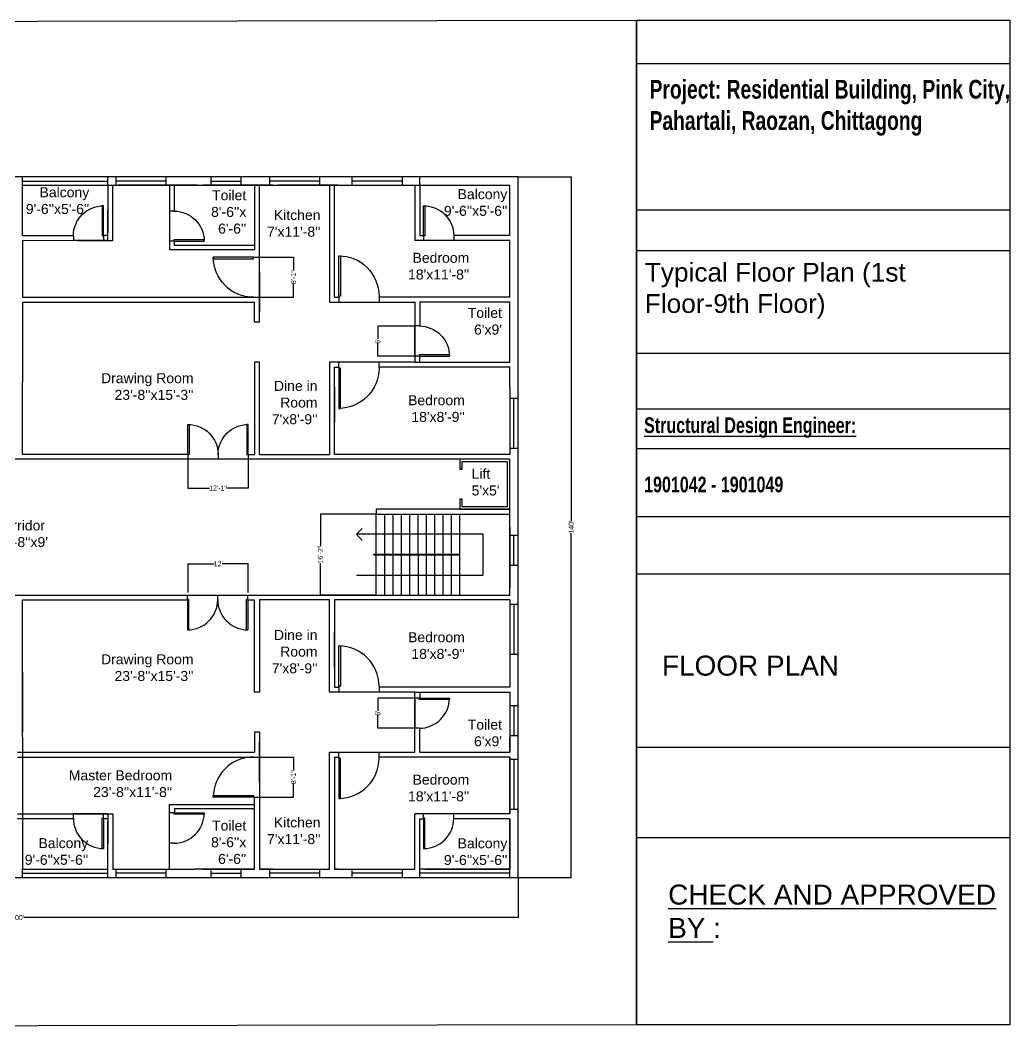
# Model space of a CAD drawing. Header units: inches. Extents: x 2674 to 28325, y -8016 to 21827.
# Drawn here: x 10654 to 13027, y 13819 to 16233 of the extents above; entities that cross this region are included whole.
import ezdxf

# ---------------------------------------------------------------- set-up
doc = ezdxf.new("R2010")
doc.units = ezdxf.units.IN
doc.header["$MEASUREMENT"] = 0
doc.styles.get("Standard").update_dxf_attribs({"font": 'arial.ttf', "height": 12})
doc.dimstyles.get("Standard").update_dxf_attribs({"dimtxt": 12, "dimasz": 0.18, "dimexe": 0.18, "dimexo": 0.0625, "dimgap": 0.09, "dimtad": 0, "dimtoh": 1, "dimdec": 0, "dimzin": 0, "dimdsep": 46, "dimlunit": 3, "dimtxsty": 'Standard', "dimcen": 0.09, "dimadec": 0, "dimazin": 0, "dimtfac": 1, "dimtdec": 0, "dimtofl": 0, "dimtmove": 0, "dimatfit": 3, "dimfxl": 1, "dimtolj": 1, "dimtzin": 0, "dimarcsym": 0})

# ---------------------------------------------------------------- blocks, each defined once
blk = doc.blocks.new('*D269')
at = {"color": 0, "lineweight": -2, "transparency": 16777216}
for p, q in [((11056, 15180.1), (11056, 15110.7)), ((11200.9, 15180.1), (11200.9, 15110.7)), ((11056.2, 15110.9), (11108.3, 15110.9)), ((11200.7, 15110.9), (11148.6, 15110.9))]:
    blk.add_line(p, q, dxfattribs=at)
at = {"color": 0, "transparency": 16777216}
for points in [[(11056.2, 15110.9), (11056.2, 15110.9), (11056, 15110.9)], [(11200.7, 15110.9), (11200.7, 15110.9), (11200.9, 15110.9)]]:
    blk.add_solid(points, dxfattribs=at)
at = {"layer": 'Defpoints', "color": 0, "transparency": 16777216}
for p in [(11056, 15180.1), (11200.9, 15180.1), (11056, 15110.9)]:
    blk.add_point(p, dxfattribs=at)
at = {"color": 0, "transparency": 16777216, "insert": (11128.4, 15110.9), "char_height": 12, "attachment_point": 5}
blk.add_mtext('\\A1;12\'-1"', dxfattribs=at)
blk = doc.blocks.new('*D271')
at = {"color": 0, "lineweight": -2, "transparency": 16777216}
for p, q in [((11056.9, 14860.2), (11056.9, 14929.6)), ((11057.1, 14929.4), (11119.2, 14929.4)), ((11200.7, 14929.4), (11138.6, 14929.4)), ((11200.9, 14860.2), (11200.9, 14929.6))]:
    blk.add_line(p, q, dxfattribs=at)
at = {"color": 0, "transparency": 16777216}
for points in [[(11057.1, 14929.4), (11057.1, 14929.4), (11056.9, 14929.4)], [(11200.7, 14929.4), (11200.7, 14929.4), (11200.9, 14929.4)]]:
    blk.add_solid(points, dxfattribs=at)
at = {"layer": 'Defpoints', "color": 0, "transparency": 16777216}
for p in [(11056.9, 14929.4), (11056.9, 14860.1), (11200.9, 14860.1)]:
    blk.add_point(p, dxfattribs=at)
at = {"color": 0, "transparency": 16777216, "insert": (11128.9, 14929.4), "char_height": 12, "attachment_point": 5}
blk.add_mtext("\\A1;12'", dxfattribs=at)
blk = doc.blocks.new('*U4')
for p, q in [((0, 0), (0, -6)), ((-40, 0), (-40, -6))]:
    blk.add_line(p, q)
blk.add_lwpolyline([(0, 0), (0, 40), (-1.75, 40), (-1.75, 0)], close=True)
blk.add_arc((0, 0), 40, 90, 180)
blk = doc.blocks.new('*U6')
for p, q in [((0, 0), (0, -6)), ((40, 0), (40, -6))]:
    blk.add_line(p, q)
blk.add_lwpolyline([(0, 0), (0, 40), (1.75, 40), (1.75, 0)], close=True)
blk.add_arc((0, 0), 40, 0, 90)
blk = doc.blocks.new('*U7')
for p, q in [((0, 0), (0, -6)), ((40, 0), (40, -6))]:
    blk.add_line(p, q)
blk.add_lwpolyline([(0, 0), (0, 40), (1.75, 40), (1.75, 0)], close=True)
blk.add_arc((0, 0), 40, 0, 90)
blk = doc.blocks.new('*U2')
for p, q in [((0, 0), (0, -6)), ((40, 0), (40, -6))]:
    blk.add_line(p, q)
blk.add_lwpolyline([(0, 0), (0, 40), (1.75, 40), (1.75, 0)], close=True)
blk.add_arc((0, 0), 40, 0, 90)
blk = doc.blocks.new('*U3')
for p, q in [((0, 0), (0, 6)), ((40, 0), (40, 6))]:
    blk.add_line(p, q)
blk.add_lwpolyline([(0, 0), (0, -40), (1.75, -40), (1.75, 0)], close=True)
blk.add_arc((0, 0), 40, 270, 0)
blk = doc.blocks.new('*U5')
for p, q in [((-40, 0), (-40, 6)), ((0, 0), (0, 6))]:
    blk.add_line(p, q)
blk.add_lwpolyline([(0, 0), (0, -40), (-1.75, -40), (-1.75, 0)], close=True)
blk.add_arc((0, 0), 40, 180, 270)
blk = doc.blocks.new('*U8')
for p, q in [((0, 0), (0, -6)), ((-40, 0), (-40, -6))]:
    blk.add_line(p, q)
blk.add_lwpolyline([(0, 0), (0, 40), (-1.75, 40), (-1.75, 0)], close=True)
blk.add_arc((0, 0), 40, 90, 180)
blk = doc.blocks.new('*D276')
at = {"color": 0, "lineweight": -2, "transparency": 16777216}
for p, q in [((11228, 15665), (11309.6, 15665)), ((11309.4, 15664.8), (11309.4, 15632.8)), ((11309.4, 15568.6), (11309.4, 15600.7)), ((11228, 15568.4), (11309.6, 15568.4))]:
    blk.add_line(p, q, dxfattribs=at)
at = {"color": 0, "transparency": 16777216}
for points in [[(11309.4, 15664.8), (11309.5, 15664.8), (11309.4, 15665)], [(11309.4, 15568.6), (11309.5, 15568.6), (11309.4, 15568.4)]]:
    blk.add_solid(points, dxfattribs=at)
at = {"layer": 'Defpoints', "color": 0, "transparency": 16777216}
for p in [(11227.9, 15665), (11309.4, 15665), (11227.9, 15568.4)]:
    blk.add_point(p, dxfattribs=at)
at = {"color": 0, "transparency": 16777216, "insert": (11309.4, 15616.7), "char_height": 12, "attachment_point": 5, "rotation": 90}
blk.add_mtext('\\A1;8\'-1"', dxfattribs=at)
blk = doc.blocks.new('*D277')
at = {"color": 0, "lineweight": -2, "transparency": 16777216}
for p, q in [((11599.9, 15499.5), (11511.3, 15499.5)), ((11511.5, 15499.4), (11511.5, 15469)), ((11511.5, 15427.3), (11511.5, 15457.7)), ((11599.9, 15427.1), (11511.3, 15427.1))]:
    blk.add_line(p, q, dxfattribs=at)
at = {"color": 0, "transparency": 16777216}
for points in [[(11511.4, 15499.4), (11511.5, 15499.4), (11511.5, 15499.5)], [(11511.4, 15427.3), (11511.5, 15427.3), (11511.5, 15427.1)]]:
    blk.add_solid(points, dxfattribs=at)
at = {"layer": 'Defpoints', "color": 0, "transparency": 16777216}
for p in [(11511.5, 15499.5), (11599.9, 15499.5), (11599.9, 15427.1)]:
    blk.add_point(p, dxfattribs=at)
at = {"color": 0, "transparency": 16777216, "insert": (11511.5, 15463.3), "char_height": 12, "attachment_point": 5, "rotation": 90}
blk.add_mtext("\\A1;6'", dxfattribs=at)
blk = doc.blocks.new('*D280')
at = {"color": 0, "lineweight": -2, "transparency": 16777216}
for p, q in [((11228, 14465.8), (11309.6, 14465.8)), ((11309.4, 14465.6), (11309.4, 14433.6)), ((11309.4, 14369.4), (11309.4, 14401.5)), ((11228, 14369.2), (11309.6, 14369.2))]:
    blk.add_line(p, q, dxfattribs=at)
at = {"color": 0, "transparency": 16777216}
for points in [[(11309.4, 14465.6), (11309.5, 14465.6), (11309.4, 14465.8)], [(11309.4, 14369.4), (11309.5, 14369.4), (11309.4, 14369.2)]]:
    blk.add_solid(points, dxfattribs=at)
at = {"layer": 'Defpoints', "color": 0, "transparency": 16777216}
for p in [(11227.9, 14465.8), (11227.9, 14369.2), (11309.4, 14369.2)]:
    blk.add_point(p, dxfattribs=at)
at = {"color": 0, "transparency": 16777216, "insert": (11309.4, 14417.5), "char_height": 12, "attachment_point": 5, "rotation": 90}
blk.add_mtext('\\A1;8\'-1"', dxfattribs=at)
blk = doc.blocks.new('*D281')
at = {"color": 0, "lineweight": -2, "transparency": 16777216}
for p, q in [((11599.9, 14607.1), (11511.3, 14607.1)), ((11511.5, 14606.9), (11511.5, 14576.5)), ((11511.5, 14534.9), (11511.5, 14565.3)), ((11599.9, 14534.7), (11511.3, 14534.7))]:
    blk.add_line(p, q, dxfattribs=at)
at = {"color": 0, "transparency": 16777216}
for points in [[(11511.4, 14606.9), (11511.5, 14606.9), (11511.5, 14607.1)], [(11511.4, 14534.9), (11511.5, 14534.9), (11511.5, 14534.7)]]:
    blk.add_solid(points, dxfattribs=at)
at = {"layer": 'Defpoints', "color": 0, "transparency": 16777216}
for p in [(11599.9, 14607.1), (11511.5, 14534.7), (11599.9, 14534.7)]:
    blk.add_point(p, dxfattribs=at)
at = {"color": 0, "transparency": 16777216, "insert": (11511.5, 14570.9), "char_height": 12, "attachment_point": 5, "rotation": 90}
blk.add_mtext("\\A1;6'", dxfattribs=at)
blk = doc.blocks.new('*D283')
at = {"color": 0, "lineweight": -2, "transparency": 16777216}
for p, q in [((11507.9, 15048.1), (11373.5, 15048.1)), ((11373.7, 15048), (11373.7, 14971.3)), ((11373.7, 14854.3), (11373.7, 14931)), ((11507.9, 14854.1), (11373.5, 14854.1))]:
    blk.add_line(p, q, dxfattribs=at)
at = {"color": 0, "transparency": 16777216}
for points in [[(11373.7, 15048), (11373.7, 15048), (11373.7, 15048.1)], [(11373.7, 14854.3), (11373.7, 14854.3), (11373.7, 14854.1)]]:
    blk.add_solid(points, dxfattribs=at)
at = {"layer": 'Defpoints', "color": 0, "transparency": 16777216}
for p in [(11373.7, 15048.1), (11507.9, 15048.1), (11507.9, 14854.1)]:
    blk.add_point(p, dxfattribs=at)
at = {"color": 0, "transparency": 16777216, "insert": (11373.7, 14951.1), "char_height": 12, "attachment_point": 5, "rotation": 90}
blk.add_mtext('\\A1;16\'-2"', dxfattribs=at)
blk = doc.blocks.new('*D284')
at = {"color": 0, "lineweight": -2, "transparency": 16777216}
for p, q in [((9447.9, 14177.1), (9447.9, 14080.4)), ((11847.9, 14177.1), (11847.9, 14080.4)), ((9448.1, 14080.6), (10632.9, 14080.6)), ((11847.8, 14080.6), (10663, 14080.6))]:
    blk.add_line(p, q, dxfattribs=at)
at = {"color": 0, "transparency": 16777216}
for points in [[(9448.1, 14080.6), (9448.1, 14080.6), (9447.9, 14080.6)], [(11847.8, 14080.6), (11847.8, 14080.6), (11847.9, 14080.6)]]:
    blk.add_solid(points, dxfattribs=at)
at = {"layer": 'Defpoints', "color": 0, "transparency": 16777216}
for p in [(9447.9, 14177.1), (11847.9, 14177.1), (11847.9, 14080.6)]:
    blk.add_point(p, dxfattribs=at)
at = {"color": 0, "transparency": 16777216, "insert": (10647.9, 14080.6), "char_height": 12, "attachment_point": 5}
blk.add_mtext("\\A1;200'", dxfattribs=at)
blk = doc.blocks.new('*D285')
at = {"color": 0, "lineweight": -2, "transparency": 16777216}
for p, q in [((11848, 15857.1), (11975.5, 15857.1)), ((11975.3, 15856.9), (11975.3, 15031.5)), ((11975.3, 14177.3), (11975.3, 15002.7)), ((11848, 14177.1), (11975.5, 14177.1))]:
    blk.add_line(p, q, dxfattribs=at)
at = {"color": 0, "transparency": 16777216}
for points in [[(11975.3, 15856.9), (11975.4, 15856.9), (11975.3, 15857.1)], [(11975.3, 14177.3), (11975.4, 14177.3), (11975.3, 14177.1)]]:
    blk.add_solid(points, dxfattribs=at)
at = {"layer": 'Defpoints', "color": 0, "transparency": 16777216}
for p in [(11847.9, 15857.1), (11975.3, 15857.1), (11847.9, 14177.1)]:
    blk.add_point(p, dxfattribs=at)
at = {"color": 0, "transparency": 16777216, "insert": (11975.3, 15017.1), "char_height": 12, "attachment_point": 5, "rotation": 90}
blk.add_mtext("\\A1;140'", dxfattribs=at)

msp = doc.modelspace()

# ---------------------------------------------------------------- linework, layer by layer
for p, q in [((12132.01, 16129.31), (13026.88, 16129.31)), ((11847.93, 15857.11), (9447.93, 15857.11)), ((10659.93, 15837.11), (10659.93, 15857.11)), ((10659.93, 15847.11), (10863.93, 15847.11)), ((10863.93, 15837.11), (10863.93, 15857.11)), ((10884.15, 15837.11), (10884.15, 15857.11)), ((11004.15, 15847.11), (10884.15, 15847.11)), ((11004.15, 15837.11), (11004.15, 15857.11)), ((11112.19, 15837.11), (11112.19, 15857.11)), ((11112.19, 15847.11), (11184.19, 15847.11)), ((11184.19, 15837.11), (11184.19, 15857.11)), ((11252.32, 15837.11), (11252.32, 15857.11)), ((11372.32, 15847.11), (11252.32, 15847.11)), ((11372.32, 15837.11), (11372.32, 15857.11)), ((11450.35, 15837.11), (11450.35, 15857.11)), ((11570.35, 15847.11), (11450.35, 15847.11)), ((11570.35, 15837.11), (11570.35, 15857.11)), ((11611.93, 15837.11), (11611.93, 15857.11)), ((11847.93, 14177.11), (11847.93, 15857.11)), ((10659.93, 15716.64), (10659.93, 15837.11)), ((10659.93, 15837.11), (11827.93, 15837.11)), ((10863.93, 15837.11), (10863.93, 15723.39)), ((10875.93, 15704.64), (10875.93, 15837.11)), ((11079.93, 15837.11), (10887.93, 15837.11)), ((11011.93, 15837.11), (11012.1, 15682.64)), ((11024.1, 15775.06), (11024.1, 15837.11)), ((11259.93, 15837.11), (11091.93, 15837.11)), ((11215.93, 15837.11), (11215.93, 15682.64)), ((11227.93, 15508.64), (11227.93, 15837.11)), ((11415.93, 15837.11), (11271.93, 15837.11)), ((11395.93, 15837.11), (11395.93, 15556.64)), ((11407.93, 15568.44), (11407.93, 15837.11)), ((11427.93, 15837.11), (11611.93, 15837.11)), ((11599.93, 15837.11), (11599.93, 15704.64)), ((11611.93, 15837.11), (11611.93, 15716.64)), ((11827.93, 15716.64), (11827.93, 15837.11)), ((10863.93, 15704.64), (10863.93, 15776.64)), ((12132.01, 15777.82), (13026.88, 15777.82)), ((10659.93, 15716.64), (10781.51, 15716.64)), ((10659.93, 15705.07), (10659.93, 15568.44)), ((10659.93, 15705.07), (10863.93, 15704.64)), ((10659.93, 15704.64), (10659.93, 15568.44)), ((10853.93, 15704.64), (10781.93, 15704.64)), ((10791.93, 15704.64), (10863.93, 15704.64)), ((10864.36, 15704.64), (10792.36, 15704.64)), ((10863.93, 15716.64), (10853.93, 15716.64)), ((10863.93, 15704.64), (10875.93, 15704.64)), ((11024.1, 15692.64), (11024.1, 15702.64)), ((11827.93, 15704.6), (11599.93, 15704.6)), ((11682.92, 15704.6), (11610.92, 15704.6)), ((11611.93, 15716.64), (11621.26, 15716.64)), ((11693.69, 15704.6), (11621.69, 15704.6)), ((11827.93, 15716.64), (11693.68, 15716.64)), ((11827.93, 15568.64), (11827.93, 15704.6)), ((11012.1, 15682.64), (11215.93, 15682.64)), ((11215.93, 15692.64), (11024.1, 15692.64)), ((12132.01, 15680.73), (13026.88, 15680.73)), ((11227.93, 15628.44), (11227.93, 15532.44)), ((10659.93, 15568.44), (11213.45, 15568.44)), ((10659.93, 15556.64), (10659.93, 15521.11)), ((10659.93, 15556.64), (10659.93, 15521.11)), ((10659.93, 15556.64), (11215.93, 15556.64)), ((11215.93, 15508.64), (11215.93, 15556.64)), ((11395.93, 15556.64), (11599.93, 15556.64)), ((11407.93, 15568.44), (11417.93, 15568.44)), ((11827.93, 15568.64), (11514.51, 15568.64)), ((11599.93, 15557.11), (11599.93, 15413.11)), ((11611.93, 15557.11), (11611.93, 15499.53)), ((11611.93, 15557.11), (11827.93, 15557.11)), ((11827.93, 15413.11), (11827.93, 15557.11)), ((10659.93, 15521.11), (10659.93, 15365.11)), ((11227.93, 15508.64), (11215.93, 15508.64)), ((11599.93, 15427.11), (11599.93, 15499.11)), ((11599.93, 15485.11), (11599.93, 15413.11)), ((12132.01, 15434.38), (13026.88, 15434.38)), ((11215.93, 15413.11), (11215.93, 15191.11)), ((11227.93, 15413.11), (11215.93, 15413.11)), ((11227.93, 15191.11), (11227.93, 15413.11)), ((11599.93, 15413.11), (11395.93, 15413.11)), ((11395.93, 15413.11), (11395.93, 15191.11)), ((11599.93, 15413.11), (11827.93, 15413.11)), ((11611.93, 15413.11), (11611.93, 15427.11)), ((11407.93, 15191.11), (11407.93, 15401.11)), ((11407.93, 15401.11), (11417.93, 15401.11)), ((11827.93, 15401.11), (11514.51, 15401.11)), ((11827.93, 15353.11), (11827.93, 15401.11)), ((10659.93, 15191.11), (10659.93, 15365.11)), ((11407.93, 15353.11), (11407.93, 15269.11)), ((11827.93, 15353.11), (11827.93, 15191.11)), ((11847.93, 15326.03), (11827.93, 15326.03)), ((11837.93, 15206.03), (11837.93, 15326.03)), ((12132.01, 15300.83), (13026.88, 15300.83)), ((11056.01, 15191.11), (10659.93, 15191.11)), ((11200.01, 15191.11), (11215.93, 15191.11)), ((11227.93, 15191.11), (11395.93, 15191.11)), ((11827.93, 15191.11), (11407.93, 15191.11)), ((11847.93, 15206.03), (11827.93, 15206.03)), ((12132.01, 15205.75), (13026.88, 15205.75)), ((11827.93, 15180.14), (9467.93, 15180.14)), ((11827.93, 15037.05), (11827.93, 15161.65)), ((11827.93, 15060.15), (11507.93, 15060.15)), ((11507.93, 15060.15), (11507.93, 15048.15)), ((11507.93, 14952.15), (11507.93, 15048.15)), ((11507.93, 15048.15), (11827.93, 15048.15)), ((11527.93, 14952.15), (11527.93, 15048.15)), ((11547.93, 14952.15), (11547.93, 15048.15)), ((11567.93, 14952.15), (11567.93, 15048.15)), ((11588.08, 14952.15), (11587.93, 15048.15)), ((11607.93, 14952.15), (11607.93, 15048.15)), ((11627.93, 14952.15), (11627.93, 15048.15)), ((11647.93, 14952.15), (11647.93, 15048.15)), ((11667.93, 14952.15), (11667.93, 15048.15)), ((11687.93, 14952.15), (11687.93, 15048.15)), ((11707.93, 14854.15), (11707.93, 15048.15)), ((11827.93, 15048.15), (11827.93, 15060.15)), ((11827.93, 14854.15), (11827.93, 15054.15)), ((12132.01, 15042.57), (13026.88, 15042.57)), ((11460.06, 14999.99), (11474.33, 15014.23)), ((11763.83, 14999.99), (11460.06, 14999.99)), ((11474.33, 14985.04), (11460.06, 14999.99)), ((11763.83, 14902.15), (11763.83, 14999.99)), ((11763.83, 14999.99), (11763.83, 14999.99)), ((11827.93, 15017.11), (11827.93, 14909.11)), ((11847.93, 14997.41), (11827.93, 14997.41)), ((11847.93, 14997.41), (11827.93, 14997.41)), ((11837.93, 14925.41), (11837.93, 14997.41)), ((11837.93, 14925.41), (11837.93, 14997.41)), ((11547.93, 14993.98), (11547.93, 14993.99)), ((11507.93, 14854.15), (11507.93, 14950.15)), ((11527.93, 14854.15), (11527.93, 14950.15)), ((11547.93, 14854.15), (11547.93, 14950.15)), ((11567.93, 14854.15), (11567.93, 14950.15)), ((11587.93, 14854.15), (11587.93, 14950.15)), ((11607.93, 14950.15), (11607.93, 14854.15)), ((11627.93, 14854.15), (11627.93, 14950.15)), ((11647.93, 14854.15), (11647.93, 14950.15)), ((11667.93, 14854.15), (11667.93, 14950.15)), ((11687.93, 14854.15), (11687.93, 14950.15)), ((11847.93, 14925.41), (11827.93, 14925.41)), ((11847.93, 14925.41), (11827.93, 14925.41)), ((11460.06, 14902.15), (11763.83, 14902.15)), ((11827.93, 14909.11), (11827.93, 14872.15)), ((12132.01, 14904.93), (13026.88, 14904.93)), ((9467.93, 14854.15), (11827.93, 14854.15)), ((10659.93, 14513.11), (10659.93, 14843.11)), ((10659.93, 14843.11), (11056.01, 14843.11)), ((11200.87, 14843.11), (11215.93, 14843.11)), ((11215.93, 14621.11), (11215.93, 14843.11)), ((11395.93, 14843.11), (11227.93, 14843.11)), ((11227.93, 14843.11), (11227.93, 14621.11)), ((11395.93, 14621.11), (11395.93, 14843.11)), ((11827.93, 14843.11), (11407.93, 14843.11)), ((11407.93, 14843.11), (11407.93, 14633.11)), ((11827.93, 14843.11), (11827.93, 14633.11)), ((11847.93, 14831.38), (11827.93, 14831.38)), ((11837.93, 14831.38), (11837.93, 14711.38)), ((11407.93, 14681.11), (11407.93, 14765.11)), ((11847.93, 14711.38), (11827.93, 14711.38)), ((10659.93, 14669.11), (10659.93, 14525.11)), ((11407.93, 14633.11), (11417.93, 14633.11)), ((11827.93, 14633.11), (11514.51, 14633.11)), ((11227.93, 14621.11), (11215.93, 14621.11)), ((11599.93, 14621.11), (11395.93, 14621.11)), ((11599.93, 14549.11), (11599.93, 14621.11)), ((11599.93, 14621.11), (11827.93, 14621.11)), ((11599.93, 14477.11), (11599.93, 14621.11)), ((11611.93, 14621.11), (11611.93, 14607.11)), ((11827.93, 14621.11), (11827.93, 14513.11)), ((11599.93, 14607.11), (11599.93, 14535.11)), ((11847.93, 14588.36), (11827.93, 14588.36)), ((11837.93, 14588.36), (11837.93, 14516.36)), ((10659.93, 14513.11), (10659.93, 14329.58)), ((11227.93, 14525.58), (11215.93, 14525.58)), ((11215.93, 14525.58), (11215.93, 14477.58)), ((11227.93, 14525.58), (11227.93, 14197.11)), ((11611.93, 14477.11), (11611.93, 14534.69)), ((11847.93, 14516.36), (11827.93, 14516.36)), ((11827.93, 14513.58), (11827.93, 14477.11)), ((11827.93, 14477.11), (11827.93, 14513.11)), ((11227.93, 14405.78), (11227.93, 14501.78)), ((12132.01, 14489.01), (13026.88, 14489.01)), ((10647.93, 14477.58), (11215.93, 14477.58)), ((10647.93, 14465.79), (11213.45, 14465.79)), ((10659.93, 14465.79), (10659.93, 14317.11)), ((11395.93, 14197.11), (11395.93, 14477.58)), ((11395.93, 14477.58), (11599.93, 14477.58)), ((11407.93, 14465.79), (11407.93, 14197.11)), ((11407.93, 14465.79), (11417.93, 14465.79)), ((11827.93, 14465.58), (11514.51, 14465.58)), ((11611.93, 14477.11), (11827.93, 14477.11)), ((11827.93, 14329.11), (11827.93, 14465.58)), ((11827.93, 14465.58), (11827.93, 14329.63)), ((11847.93, 14459.86), (11827.93, 14459.86)), ((11837.93, 14459.86), (11837.93, 14339.86)), ((11215.93, 14351.58), (11215.93, 14369.22)), ((11011.93, 14197.11), (11012.1, 14351.58)), ((11012.1, 14351.58), (11215.93, 14351.58)), ((11215.93, 14197.11), (11215.93, 14351.58)), ((10647.93, 14329.58), (10863.93, 14329.58)), ((10853.93, 14329.58), (10781.93, 14329.58)), ((10791.93, 14329.58), (10863.93, 14329.58)), ((10864.36, 14329.58), (10792.36, 14329.58)), ((10863.93, 14329.58), (10863.93, 14257.58)), ((10863.93, 14329.58), (10875.93, 14329.58)), ((10875.93, 14329.58), (10875.93, 14197.11)), ((11215.93, 14341.58), (11024.1, 14341.58)), ((11024.1, 14341.58), (11024.1, 14331.58)), ((11827.93, 14329.63), (11599.93, 14329.63)), ((11599.93, 14197.11), (11599.93, 14329.58)), ((11682.92, 14329.63), (11610.92, 14329.63)), ((11693.69, 14329.63), (11621.69, 14329.63)), ((11847.93, 14339.86), (11827.93, 14339.86)), ((10781.51, 14317.58), (10647.93, 14317.58)), ((10659.93, 14317.11), (10659.93, 14197.11)), ((10863.93, 14317.58), (10853.93, 14317.58)), ((10863.93, 14197.11), (10863.93, 14310.84)), ((11611.93, 14197.11), (11611.93, 14317.58)), ((11611.93, 14317.58), (11621.26, 14317.58)), ((11827.93, 14317.58), (11693.68, 14317.58)), ((11827.93, 14197.11), (11827.93, 14317.58)), ((11827.93, 14317.11), (11827.93, 14197.11)), ((12132.01, 14272.83), (13026.88, 14272.83)), ((9447.93, 14177.11), (11847.93, 14177.11)), ((10659.93, 14197.11), (10863.93, 14197.11)), ((10659.93, 14177.11), (10659.93, 14197.11)), ((10659.93, 14187.11), (10863.93, 14187.11)), ((10863.93, 14177.11), (10863.93, 14197.11)), ((10875.93, 14197.11), (11071.93, 14197.11)), ((10884.15, 14177.11), (10884.15, 14197.11)), ((11004.15, 14187.11), (10884.15, 14187.11)), ((11004.15, 14177.11), (11004.15, 14197.11)), ((11215.93, 14197.11), (11071.93, 14197.11)), ((11091.93, 14197.11), (11215.93, 14197.11)), ((11112.19, 14177.11), (11112.19, 14197.11)), ((11112.19, 14187.11), (11184.19, 14187.11)), ((11184.19, 14177.11), (11184.19, 14197.11)), ((11227.93, 14197.11), (11395.93, 14197.11)), ((11259.93, 14197.11), (11227.93, 14197.11)), ((11252.32, 14177.11), (11252.32, 14197.11)), ((11372.32, 14187.11), (11252.32, 14187.11)), ((11271.93, 14197.11), (11395.93, 14197.11)), ((11372.32, 14177.11), (11372.32, 14197.11)), ((11407.93, 14197.11), (11599.93, 14197.11)), ((11415.93, 14197.11), (11407.93, 14197.11)), ((11427.93, 14197.11), (11599.93, 14197.11)), ((11450.35, 14177.11), (11450.35, 14197.11)), ((11570.35, 14187.11), (11450.35, 14187.11)), ((11570.35, 14177.11), (11570.35, 14197.11)), ((11827.93, 14197.11), (11611.93, 14197.11)), ((11611.93, 14177.11), (11611.93, 14197.11)), ((11827.93, 14187.11), (11611.93, 14187.11)), ((11623.93, 14197.11), (11827.93, 14197.11)), ((11827.93, 14177.11), (11827.93, 14197.11))]:
    msp.add_line(p, q)
for points in [[(12132.01, 13823.8), (9259.3, 13818.58), (9259.3, 16227.89), (12132.01, 16233.11)], [(12132.01, 16233.11), (13026.88, 16233.11), (13026.88, 13823.8), (12132.01, 13823.8)], [(11707.93, 15084.15), (11707.93, 15060.15), (11827.93, 15060.15), (11827.93, 15180.15), (11707.93, 15180.15), (11707.93, 15156.15), (11713.93, 15156.15), (11713.93, 15174.15), (11821.93, 15174.15), (11821.93, 15066.15), (11713.93, 15066.15), (11713.93, 15084.15)]]:
    msp.add_lwpolyline(points, close=True)
msp.add_open_spline([(11707.93, 14950.15), (11639.26, 14950.15), (11570.58, 14950.15), (11501.9, 14950.15), (11501.24, 14950.15), (11501.37, 14952.15), (11502.04, 14952.15), (11570.67, 14952.15), (11639.3, 14952.15), (11707.93, 14952.15)], degree=3, knots=[0, 0, 0, 0, 1, 1, 1, 2.0022504, 2.0022504, 2.0022504, 3.0022504, 3.0022504, 3.0022504, 3.0022504])

# ---------------------------------------------------------------- block references
for name, p, xscale, yscale, zscale in [('*U7', (10853.93, 15715.51), -1.81075486660045, 1.81075486660045, 1.81075486660045), ('*U4', (11621.26, 15715.46), -1.81075486660045, 1.81075486660045, 1.81075486660045), ('*U5', (11417.93, 15398.63), -2.414339822133933, 2.414339822133933, 2.414339822133933), ('*U8', (11056.01, 15191.01), -1.81075486660045, 1.81075486660045, 1.81075486660045), ('*U7', (11200.87, 15191.01), -1.81075486660045, 1.81075486660045, 1.81075486660045)]:
    msp.add_blockref(name, p, dxfattribs=dict(xscale=xscale, yscale=yscale, zscale=zscale))
for name, p, xscale, yscale, zscale, rotation in [('*U6', (11022.8, 15702.64), -1.81075486660045, 1.81075486660045, 1.81075486660045, 270), ('*U2', (11213.45, 15665.01), -2.414339822133933, 2.414339822133933, 2.414339822133933, 90), ('*U3', (11417.91, 15571.13), -2.414339822133933, 2.414339822133933, 2.414339822133933, 180.082110115823), ('*U6', (11610.8, 15427.11), -1.81075486660045, 1.81075486660045, 1.81075486660045, 270), ('*U8', (11055.15, 14843.22), 1.81075486660045, 1.81075486660045, 1.81075486660045, 180), ('*U7', (11200.01, 14843.22), 1.81075486660045, 1.81075486660045, 1.81075486660045, 180), ('*U5', (11417.93, 14635.6), 2.414339822133933, 2.414339822133933, 2.414339822133933, 180), ('*U6', (11610.8, 14607.11), 1.81075486660045, 1.81075486660045, 1.81075486660045, 270), ('*U2', (11213.45, 14369.22), 2.414339822133933, 2.414339822133933, 2.414339822133933, 90.00000000000001), ('*U3', (11417.91, 14463.1), 2.414339822133933, 2.414339822133933, 2.414339822133933, 359.917889884177), ('*U7', (10853.93, 14318.72), 1.81075486660045, 1.81075486660045, 1.81075486660045, 180), ('*U6', (11022.94, 14331.58), 1.81075486660045, 1.81075486660045, 1.81075486660045, 270), ('*U4', (11621.26, 14318.76), 1.81075486660045, 1.81075486660045, 1.81075486660045, 180)]:
    msp.add_blockref(name, p, dxfattribs=dict(xscale=xscale, yscale=yscale, zscale=zscale, rotation=rotation))

# ---------------------------------------------------------------- texts
at = {"attachment_point": 1}
for s, insert, char_height, width in [('{\\fSwis721 LtCn BT|b1|i0|c0|p34;Project: Residential Building, Pink City, Pahartali, Raozan, Chittagong}', (12163.09, 16089.87), 45.03114, 1000.1158), ('Typical Floor Plan (1st Floor-9th Floor)', (12151.56, 15651.02), 45.0311, 840.6448), ('{\\fSwis721 LtCn BT|b1|i0|c0|p34;\\LStructural Design Engineer:}', (12149.98, 15280.41), 37.5259, 485.5762), ('{\\fSwis721 LtCn BT|b1|i0|c0|p34;1901042 - 1901049}', (12149.98, 15138.14), 37.5259, 485.5762)]:
    msp.add_mtext(s, dxfattribs=dict(at, insert=insert, char_height=char_height, width=width))
for s, width, gutter_width, heights, insert, char_height, attachment_point in [("Balcony\\P9'-6''x5'-6''", 131.7145, 240, [0], (10819.63, 15832.23), 24, 3), ("{\\H0.5x;Toilet\\P8'-6''x\\P6'-6''}", 113.8627, 240, [0], (11196.14, 15825.16), 48, 3), ("Balcony\\P9'-6''x5'-6''", 131.7145, 240, [0], (11822.04, 15827.76), 24, 3), ("Kitchen\\P7'x11'-8''", 135.5798, 240, [0], (11374.07, 15777.63), 24, 3), ("Bedroom\\P18'x11'-8''", 280.1229, 240, [0], (11730.76, 15675.07), 24, 3), ("Toilet\\P6'x9'", 120.9548, 240, [0], (11809.09, 15543.09), 24, 3), ("Drawing Room\\P23'-8''x15'-3''", 495.2428, 240, [0], (11069.63, 15386.4), 24, 3), ("Dine in Room\\P7'x8'-9''", 142.0738, 240, [0], (11366.89, 15368), 24, 3), ("Bedroom\\P18'x8'-9''", 176.6757, 240, [0], (11720.04, 15333.47), 24, 3), ("Lift \\P5'x5'", 82.4474, 120, [82.77], (11736.45, 15157.09), 24, 1), ("Corridor\\P71'-8''x9'", 557.2611, 240, [0], (10592.49, 15033.29), 24, 1), ("Dine in Room\\P7'x8'-9''", 142.0738, 240, [0], (11366.89, 14666.23), 24, 9), ("Bedroom\\P18'x8'-9''", 176.6757, 240, [0], (11720.04, 14700.75), 24, 9), ("Drawing Room\\P23'-8''x15'-3''", 495.2428, 240, [0], (11069.63, 14647.83), 24, 9), ('FLOOR PLAN', 1239.8441, 240, [0], (12192.61, 14709.01), 48, 1), ("Toilet\\P6'x9'", 120.9548, 240, [0], (11809.09, 14491.13), 24, 9), ("Master Bedroom\\P23'-8''x11'-8''", 367.0919, 240, [0], (11018.47, 14369.45), 24, 9), ("Bedroom\\P18'x11'-8''", 280.1229, 240, [0], (11730.76, 14359.16), 24, 9), ("Kitchen\\P7'x11'-8''", 135.5798, 240, [0], (11374.07, 14256.6), 24, 9), ("{\\H0.5x;Toilet\\P8'-6''x\\P6'-6''}", 113.8627, 240, [0], (11196.14, 14209.07), 48, 9), ("Balcony\\P9'-6''x5'-6''", 131.7145, 240, [0], (10817.13, 14206.95), 24, 9), ("Balcony\\P9'-6''x5'-6''", 131.7145, 240, [0], (11822.04, 14206.47), 24, 9), ('{\\LCHECK AND APPROVED \\PBY }:', 926.9107, 240, [191.7], (12207.54, 14159.87), 48, 1)]:
    msp.add_mtext_dynamic_manual_height_columns(s, width=width, gutter_width=gutter_width, heights=heights, dxfattribs=dict(insert=insert, char_height=char_height, attachment_point=attachment_point))

# ---------------------------------------------------------------- dimensions: what is measured, and where the dimension line sits
for base, p1, p2, angle, picture, middle in [((11975.34, 15857.11), (11847.93, 14177.11), (11847.93, 15857.11), 90, '*D285', (11975.34, 15017.11)), ((11309.43, 15665.01), (11227.93, 15568.44), (11227.93, 15665.01), 90, '*D276', (11309.43, 15616.72)), ((11511.46, 15499.54), (11599.93, 15427.11), (11599.93, 15499.54), 90, '*D277', (11511.46, 15463.33)), ((11056.01, 15110.91), (11200.87, 15180.14), (11056.01, 15180.14), 180, '*D269', (11128.44, 15110.91)), ((11373.71, 15048.15), (11507.93, 14854.15), (11507.93, 15048.15), 90, '*D283', (11373.71, 14951.15)), ((11056.87, 14929.38), (11200.87, 14860.15), (11056.87, 14860.15), 180, '*D271', (11128.87, 14929.38)), ((11511.46, 14534.68), (11599.93, 14607.11), (11599.93, 14534.68), 270, '*D281', (11511.46, 14570.9)), ((11309.43, 14369.22), (11227.93, 14465.79), (11227.93, 14369.22), 270, '*D280', (11309.43, 14417.5))]:
    dim = msp.add_linear_dim(base=base, p1=p1, p2=p2, angle=angle, dimstyle='Standard')
    dim.commit()
    dim.dimension.update_dxf_attribs({"geometry": picture, "text_midpoint": middle})
dim = msp.add_linear_dim(base=(11847.93, 14080.62), p1=(9447.93, 14177.11), p2=(11847.93, 14177.11), dimstyle='Standard')
dim.commit()
dim.dimension.update_dxf_attribs({"geometry": '*D284', "text_midpoint": (10647.93, 14080.62)})

doc.saveas('drawing.dxf')
